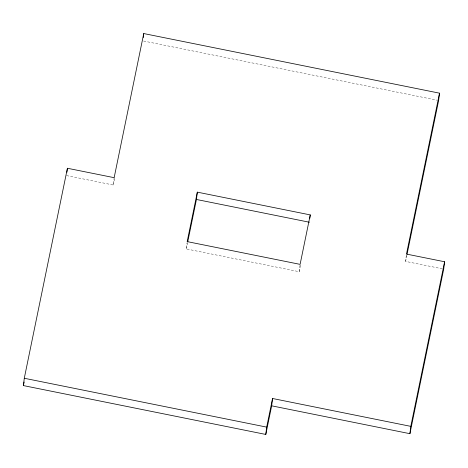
<?xml version="1.0" encoding="UTF-8"?>
<svg xmlns="http://www.w3.org/2000/svg" width="468" height="468" viewBox="0 0 468 468"><rect width="100%" height="100%" fill="white"/><g stroke="black" fill="none" stroke-linecap="round" stroke-linejoin="round"><path stroke-width="0.35" stroke-dasharray="2.34 1.75" d="M66.532 175.582L113.262 185.006L114.151 177.676M300.52 265.338L299.216 271.697L186.282 248.935L187.007 242.939M299.216 271.697L300.099 264.367M442.301 268.802L405.586 261.401L406.476 254.077M113.262 185.006L114.584 178.583M186.282 248.935L187.586 242.576M405.586 261.401L406.908 254.966M143.582 41.026L437.2 100.21"/><path stroke-width="0.7" d="M271.668 405.82L409.909 433.69L410.793 426.36L272.557 398.496L271.668 405.82L265.789 434.444L23.4 385.585L24.289 378.261L67.415 168.258L114.151 177.676L143.752 33.556L439.516 93.173L438.633 100.497L407.055 254.253M66.936 172.253L67.415 168.258M143.267 37.551L143.752 33.556M187.732 241.868L196.443 199.467L197.326 192.143L310.261 214.906L309.857 218.234M265.789 434.444L266.678 427.12L272.557 398.496M439.516 93.173L406.476 254.077L444.6 261.758L443.711 269.088L409.909 433.69M23.4 385.585L24.131 382.017M197.326 192.143L187.171 241.605L300.099 264.367L310.261 214.906M410.793 426.36L444.6 261.758M196.443 199.467L309.371 222.23M24.289 378.261L266.678 427.12"/></g></svg>
